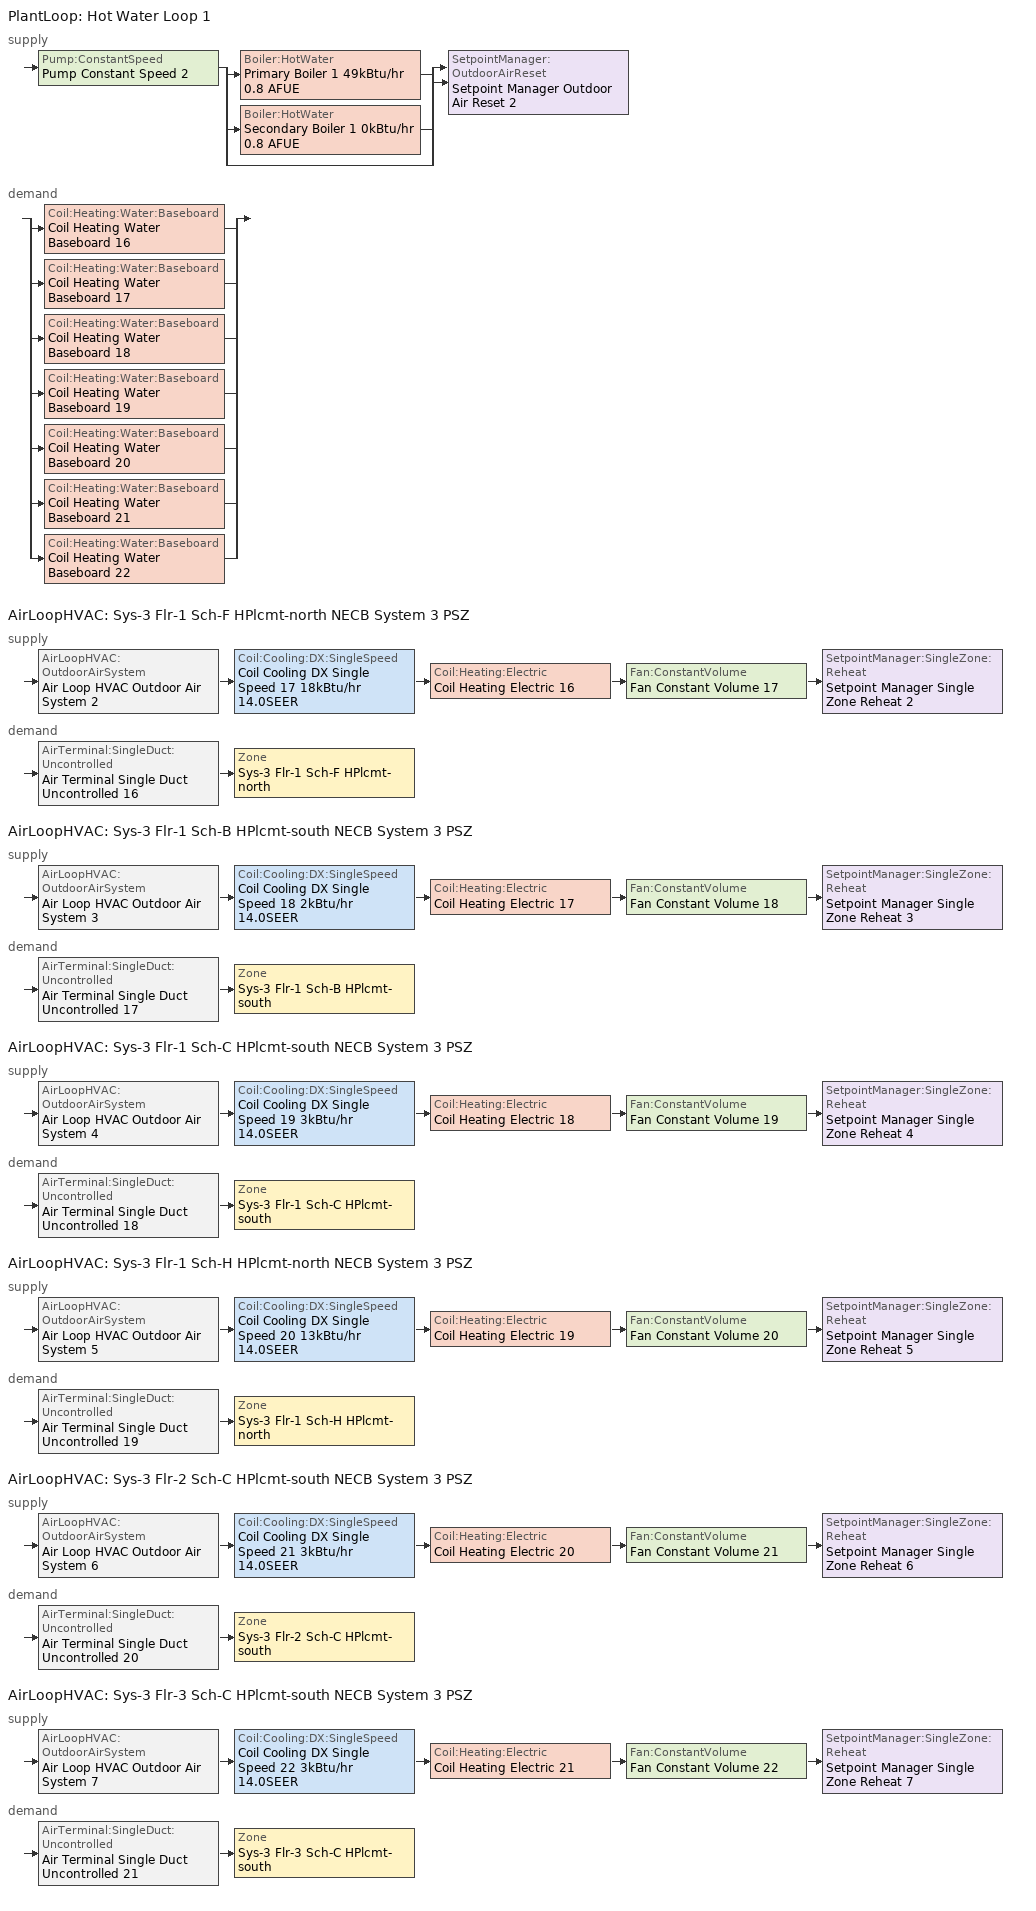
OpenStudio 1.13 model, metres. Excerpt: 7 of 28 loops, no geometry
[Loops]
PlantLoop 'Hot Water Loop 1'
 supply: Pump:ConstantSpeed 'Pump Constant Speed 2' > split
  | Boiler:HotWater 'Primary Boiler 1 49kBtu/hr 0.8 AFUE'
  | Boiler:HotWater 'Secondary Boiler 1 0kBtu/hr 0.8 AFUE'
  | bypass
  join > SetpointManager:OutdoorAirReset 'Setpoint Manager Outdoor Air Reset 2'
 demand: split
  | Coil:Heating:Water:Baseboard 'Coil Heating Water Baseboard 16'
  | Coil:Heating:Water:Baseboard 'Coil Heating Water Baseboard 17'
  | Coil:Heating:Water:Baseboard 'Coil Heating Water Baseboard 18'
  | Coil:Heating:Water:Baseboard 'Coil Heating Water Baseboard 19'
  | Coil:Heating:Water:Baseboard 'Coil Heating Water Baseboard 20'
  | Coil:Heating:Water:Baseboard 'Coil Heating Water Baseboard 21'
  | Coil:Heating:Water:Baseboard 'Coil Heating Water Baseboard 22'
AirLoopHVAC 'Sys-3 Flr-1 Sch-F HPlcmt-north NECB System 3 PSZ'
 supply: AirLoopHVAC:OutdoorAirSystem 'Air Loop HVAC Outdoor Air System 2' > Coil:Cooling:DX:SingleSpeed 'Coil Cooling DX Single Speed 17 18kBtu/hr 14.0SEER' > Coil:Heating:Electric 'Coil Heating Electric 16' > Fan:ConstantVolume 'Fan Constant Volume 17' > SetpointManager:SingleZone:Reheat 'Setpoint Manager Single Zone Reheat 2'
 demand: AirTerminal:SingleDuct:Uncontrolled 'Air Terminal Single Duct Uncontrolled 16' > Zone 'Sys-3 Flr-1 Sch-F HPlcmt-north'
AirLoopHVAC 'Sys-3 Flr-1 Sch-B HPlcmt-south NECB System 3 PSZ'
 supply: AirLoopHVAC:OutdoorAirSystem 'Air Loop HVAC Outdoor Air System 3' > Coil:Cooling:DX:SingleSpeed 'Coil Cooling DX Single Speed 18 2kBtu/hr 14.0SEER' > Coil:Heating:Electric 'Coil Heating Electric 17' > Fan:ConstantVolume 'Fan Constant Volume 18' > SetpointManager:SingleZone:Reheat 'Setpoint Manager Single Zone Reheat 3'
 demand: AirTerminal:SingleDuct:Uncontrolled 'Air Terminal Single Duct Uncontrolled 17' > Zone 'Sys-3 Flr-1 Sch-B HPlcmt-south'
AirLoopHVAC 'Sys-3 Flr-1 Sch-C HPlcmt-south NECB System 3 PSZ'
 supply: AirLoopHVAC:OutdoorAirSystem 'Air Loop HVAC Outdoor Air System 4' > Coil:Cooling:DX:SingleSpeed 'Coil Cooling DX Single Speed 19 3kBtu/hr 14.0SEER' > Coil:Heating:Electric 'Coil Heating Electric 18' > Fan:ConstantVolume 'Fan Constant Volume 19' > SetpointManager:SingleZone:Reheat 'Setpoint Manager Single Zone Reheat 4'
 demand: AirTerminal:SingleDuct:Uncontrolled 'Air Terminal Single Duct Uncontrolled 18' > Zone 'Sys-3 Flr-1 Sch-C HPlcmt-south'
AirLoopHVAC 'Sys-3 Flr-1 Sch-H HPlcmt-north NECB System 3 PSZ'
 supply: AirLoopHVAC:OutdoorAirSystem 'Air Loop HVAC Outdoor Air System 5' > Coil:Cooling:DX:SingleSpeed 'Coil Cooling DX Single Speed 20 13kBtu/hr 14.0SEER' > Coil:Heating:Electric 'Coil Heating Electric 19' > Fan:ConstantVolume 'Fan Constant Volume 20' > SetpointManager:SingleZone:Reheat 'Setpoint Manager Single Zone Reheat 5'
 demand: AirTerminal:SingleDuct:Uncontrolled 'Air Terminal Single Duct Uncontrolled 19' > Zone 'Sys-3 Flr-1 Sch-H HPlcmt-north'
AirLoopHVAC 'Sys-3 Flr-2 Sch-C HPlcmt-south NECB System 3 PSZ'
 supply: AirLoopHVAC:OutdoorAirSystem 'Air Loop HVAC Outdoor Air System 6' > Coil:Cooling:DX:SingleSpeed 'Coil Cooling DX Single Speed 21 3kBtu/hr 14.0SEER' > Coil:Heating:Electric 'Coil Heating Electric 20' > Fan:ConstantVolume 'Fan Constant Volume 21' > SetpointManager:SingleZone:Reheat 'Setpoint Manager Single Zone Reheat 6'
 demand: AirTerminal:SingleDuct:Uncontrolled 'Air Terminal Single Duct Uncontrolled 20' > Zone 'Sys-3 Flr-2 Sch-C HPlcmt-south'
AirLoopHVAC 'Sys-3 Flr-3 Sch-C HPlcmt-south NECB System 3 PSZ'
 supply: AirLoopHVAC:OutdoorAirSystem 'Air Loop HVAC Outdoor Air System 7' > Coil:Cooling:DX:SingleSpeed 'Coil Cooling DX Single Speed 22 3kBtu/hr 14.0SEER' > Coil:Heating:Electric 'Coil Heating Electric 21' > Fan:ConstantVolume 'Fan Constant Volume 22' > SetpointManager:SingleZone:Reheat 'Setpoint Manager Single Zone Reheat 7'
 demand: AirTerminal:SingleDuct:Uncontrolled 'Air Terminal Single Duct Uncontrolled 21' > Zone 'Sys-3 Flr-3 Sch-C HPlcmt-south'
[Sizing:Zone] Zone Cooling Design Supply Air Temperature Input Method=SupplyAirTemperature; Zone Cooling Design Supply Air Temperature {C}=13; Zone Cooling Design Supply Air Temperature Difference {deltaC}=11.11; Zone Heating Design Supply Air Temperature Input Method=SupplyAirTemperature; Zone Heating Design Supply Air Temperature {C}=43; Zone Heating Design Supply Air Temperature Difference {deltaC}=11.11; Zone Cooling Design Supply Air Humidity Ratio {kg-H2O/kg-air}=0.0085; Zone Heating Design Supply Air Humidity Ratio {kg-H2O/kg-air}=0.008; Zone Heating Sizing Factor=1.3; Zone Cooling Sizing Factor=1.1; Cooling Design Air Flow Method=DesignDay; Heating Design Air Flow Method=DesignDay; Account for Dedicated Outdoor Air System=No; Dedicated Outdoor Air System Control Strategy=NeutralSupplyAir; Dedicated Outdoor Air Low Setpoint Temperature for Design {C}=autosize; Dedicated Outdoor Air High Setpoint Temperature for Design {C}=autosize
Sys-3 Flr-1 Sch-F HPlcmt-north; Sys-3 Flr-1 Sch-B HPlcmt-south; Sys-3 Flr-1 Sch-C HPlcmt-south; Sys-3 Flr-1 Sch-H HPlcmt-north; Sys-3 Flr-2 Sch-C HPlcmt-south; Sys-3 Flr-3 Sch-C HPlcmt-south
[Zone equipment]
Sys-3 Flr-1 Sch-F HPlcmt-north: Air Terminal Single Duct Uncontrolled 16, Zone HVAC Baseboard Convective Water 16
Sys-3 Flr-1 Sch-B HPlcmt-south: Air Terminal Single Duct Uncontrolled 17, Zone HVAC Baseboard Convective Water 17
Sys-3 Flr-1 Sch-C HPlcmt-south: Air Terminal Single Duct Uncontrolled 18, Zone HVAC Baseboard Convective Water 18
Sys-3 Flr-1 Sch-H HPlcmt-north: Air Terminal Single Duct Uncontrolled 19, Zone HVAC Baseboard Convective Water 19
Sys-3 Flr-2 Sch-C HPlcmt-south: Air Terminal Single Duct Uncontrolled 20, Zone HVAC Baseboard Convective Water 20
Sys-3 Flr-3 Sch-C HPlcmt-south: Air Terminal Single Duct Uncontrolled 21, Zone HVAC Baseboard Convective Water 21
[PlantLoop]
Hot Water Loop 1: Fluid Type=Water; Plant Loop Volume {m3}=Autocalculate; Load Distribution Scheme=Optimal
[Sizing:Plant]
Hot Water Loop 1: Loop Type=Heating; Design Loop Exit Temperature {C}=82; Loop Design Temperature Difference {deltaC}=16; Sizing Option=NonCoincident; Zone Timesteps in Averaging Window=1; Coincident Sizing Factor Mode=None
[Pump:ConstantSpeed]
Pump Constant Speed 2: Rated Flow Rate {m3/s}=autosize; Rated Pump Head {Pa}=179352; Rated Power Consumption {W}=autosize; Motor Efficiency=0.7; Fraction of Motor Inefficiencies to Fluid Stream=0; Pump Control Type=Intermittent
[Boiler:HotWater] Fuel Type=FuelOil#1; Nominal Thermal Efficiency=0.8; Water Outlet Upper Temperature Limit {C}=99; Boiler Flow Mode=ConstantFlow; Parasitic Electric Load {W}=0; Sizing Factor=1
Name | Nominal Capacity {W} | Normalized Boiler Efficiency Curve
Primary Boiler 1 49kBtu/hr 0.8 AFUE | 14277.5 | BOILER-EFFFPLR-NECB2011 1
Secondary Boiler 1 0kBtu/hr 0.8 AFUE | 0.001 | BOILER-EFFFPLR-NECB2011 5
[SetpointManager:OutdoorAirReset]
Setpoint Manager Outdoor Air Reset 2: Control Variable=Temperature; Setpoint at Outdoor Low Temperature {C}=82; Outdoor Low Temperature {C}=-16; Setpoint at Outdoor High Temperature {C}=60; Outdoor High Temperature {C}=0
[AirLoopHVAC] Availability Schedule=Always On Discrete; Design Supply Air Flow Rate {m3/s}=AutoSize
Sys-3 Flr-1 Sch-F HPlcmt-north NECB System 3 PSZ; Sys-3 Flr-1 Sch-B HPlcmt-south NECB System 3 PSZ; Sys-3 Flr-1 Sch-C HPlcmt-south NECB System 3 PSZ; Sys-3 Flr-1 Sch-H HPlcmt-north NECB System 3 PSZ; Sys-3 Flr-2 Sch-C HPlcmt-south NECB System 3 PSZ; Sys-3 Flr-3 Sch-C HPlcmt-south NECB System 3 PSZ
[Sizing:System] Type of Load to Size On=Sensible; Design Outdoor Air Flow Rate {m3/s}=Autosize; Minimum System Air Flow Ratio=1; Preheat Design Temperature {C}=7; Preheat Design Humidity Ratio {kg-H2O/kg-Air}=0.008; Precool Design Temperature {C}=13; Precool Design Humidity Ratio {kg-H2O/kg-Air}=0.008; Central Cooling Design Supply Air Temperature {C}=13; Central Heating Design Supply Air Temperature {C}=43; Sizing Option=NonCoincident; 100% Outdoor Air in Cooling=No; 100% Outdoor Air in Heating=No; Central Cooling Design Supply Air Humidity Ratio {kg-H2O/kg-Air}=0.0085; Central Heating Design Supply Air Humidity Ratio {kg-H2O/kg-Air}=0.008; Cooling Design Air Flow Method=DesignDay; Cooling Design Air Flow Rate {m3/s}=0; Heating Design Air Flow Method=DesignDay; Heating Design Air Flow Rate {m3/s}=0; System Outdoor Air Method=ZoneSum; Zone Maximum Outdoor Air Fraction=1; Cooling Supply Air Flow Rate Per Floor Area {m3/s-m2}=0.00996765; Cooling Fraction of Autosized Cooling Supply Air Flow Rate=1; Cooling Supply Air Flow Rate Per Unit Cooling Capacity {m3/s-W}=3.94755e-05; Heating Supply Air Flow Rate Per Floor Area {m3/s-m2}=0.00996765; Heating Fraction of Autosized Heating Supply Air Flow Rate=1; Heating Fraction of Autosized Cooling Supply Air Flow Rate=1; Heating Supply Air Flow Rate Per Unit Heating Capacity {m3/s-W}=3.15882e-05; Cooling Design Capacity Method=CoolingDesignCapacity; Cooling Design Capacity {W}=autosize; Cooling Design Capacity Per Floor Area {W/m2}=234.7; Fraction of Autosized Cooling Design Capacity=1; Heating Design Capacity Method=HeatingDesignCapacity; Heating Design Capacity {W}=autosize; Heating Design Capacity Per Floor Area {W/m2}=157; Fraction of Autosized Heating Design Capacity=1; Central Cooling Capacity Control Method=OnOff
Sys-3 Flr-1 Sch-F HPlcmt-north NECB System 3 PSZ; Sys-3 Flr-1 Sch-B HPlcmt-south NECB System 3 PSZ; Sys-3 Flr-1 Sch-C HPlcmt-south NECB System 3 PSZ; Sys-3 Flr-1 Sch-H HPlcmt-north NECB System 3 PSZ; Sys-3 Flr-2 Sch-C HPlcmt-south NECB System 3 PSZ; Sys-3 Flr-3 Sch-C HPlcmt-south NECB System 3 PSZ
[Fan:ConstantVolume] Availability Schedule=Always On Discrete; Fan Efficiency=0.39975; Pressure Rise {Pa}=640; Maximum Flow Rate {m3/s}=AutoSize; Motor Efficiency=0.615
Fan Constant Volume 17; Fan Constant Volume 18; Fan Constant Volume 19; Fan Constant Volume 20; Fan Constant Volume 21; Fan Constant Volume 22
[Coil:Cooling:DX:SingleSpeed] Availability Schedule=Always On Discrete; Rated Total Cooling Capacity {W}=autosize; Rated Sensible Heat Ratio=autosize; Rated COP {W/W}=3.8248; Rated Air Flow Rate {m3/s}=autosize; Rated Evaporator Fan Power Per Volume Flow Rate {W/(m3/s)}=773.3; Condenser Type=AirCooled; Evaporative Condenser Effectiveness=0; Evaporative Condenser Air Flow Rate {m3/s}=Autosize; Evaporative Condenser Pump Rated Power Consumption {W}=Autosize; Crankcase Heater Capacity {W}=0; Maximum Outdoor Dry-Bulb Temperature for Crankcase Heater Operation {C}=0; Basin Heater Capacity {W/K}=0; Basin Heater Setpoint Temperature {C}=10
Name | Total Cooling Capacity Function of Temperature Curve | Total Cooling Capacity Function of Flow Fraction Curve | Energy Input Ratio Function of Temperature Curve | Energy Input Ratio Function of Flow Fraction Curve | Part Load Fraction Correlation Curve
Coil Cooling DX Single Speed 17 18kBtu/hr 14.0SEER | DXCOOL-NECB2011-REF-CAPFT 8 | DXCOOL-NECB2011-REF-CAPFFLOW 8 | DXCOOL-NECB2011-REF-COOLEIRFT 8 | DXCOOL-NECB2011-REF-COOLEIRFFLOW 8 | DXCOOL-NECB2011-REF-COOLPLFFPLR 8
Coil Cooling DX Single Speed 18 2kBtu/hr 14.0SEER | DXCOOL-NECB2011-REF-CAPFT 9 | DXCOOL-NECB2011-REF-CAPFFLOW 9 | DXCOOL-NECB2011-REF-COOLEIRFT 9 | DXCOOL-NECB2011-REF-COOLEIRFFLOW 9 | DXCOOL-NECB2011-REF-COOLPLFFPLR 9
Coil Cooling DX Single Speed 19 3kBtu/hr 14.0SEER | DXCOOL-NECB2011-REF-CAPFT 10 | DXCOOL-NECB2011-REF-CAPFFLOW 10 | DXCOOL-NECB2011-REF-COOLEIRFT 10 | DXCOOL-NECB2011-REF-COOLEIRFFLOW 10 | DXCOOL-NECB2011-REF-COOLPLFFPLR 10
Coil Cooling DX Single Speed 20 13kBtu/hr 14.0SEER | DXCOOL-NECB2011-REF-CAPFT 12 | DXCOOL-NECB2011-REF-CAPFFLOW 12 | DXCOOL-NECB2011-REF-COOLEIRFT 12 | DXCOOL-NECB2011-REF-COOLEIRFFLOW 12 | DXCOOL-NECB2011-REF-COOLPLFFPLR 12
Coil Cooling DX Single Speed 21 3kBtu/hr 14.0SEER | DXCOOL-NECB2011-REF-CAPFT 13 | DXCOOL-NECB2011-REF-CAPFFLOW 13 | DXCOOL-NECB2011-REF-COOLEIRFT 13 | DXCOOL-NECB2011-REF-COOLEIRFFLOW 13 | DXCOOL-NECB2011-REF-COOLPLFFPLR 13
Coil Cooling DX Single Speed 22 3kBtu/hr 14.0SEER | DXCOOL-NECB2011-REF-CAPFT 14 | DXCOOL-NECB2011-REF-CAPFFLOW 14 | DXCOOL-NECB2011-REF-COOLEIRFT 14 | DXCOOL-NECB2011-REF-COOLEIRFFLOW 14 | DXCOOL-NECB2011-REF-COOLPLFFPLR 14
[Controller:OutdoorAir] Minimum Outdoor Air Flow Rate {m3/s}=Autosize; Maximum Outdoor Air Flow Rate {m3/s}=Autosize; Economizer Control Type=NoEconomizer; Economizer Control Action Type=ModulateFlow; Economizer Maximum Limit Dry-Bulb Temperature {C}=28; Economizer Maximum Limit Enthalpy {J/kg}=64000; Economizer Minimum Limit Dry-Bulb Temperature {C}=-100; Lockout Type=NoLockout; Minimum Limit Type=FixedMinimum; Minimum Outdoor Air Schedule=Always On Discrete; High Humidity Control=No; Heat Recovery Bypass Control Type=BypassWhenWithinEconomizerLimits
Name | Controller Mechanical Ventilation
Controller Outdoor Air 2 | Controller Mechanical Ventilation 2
Controller Outdoor Air 3 | Controller Mechanical Ventilation 3
Controller Outdoor Air 4 | Controller Mechanical Ventilation 4
Controller Outdoor Air 5 | Controller Mechanical Ventilation 5
Controller Outdoor Air 6 | Controller Mechanical Ventilation 6
Controller Outdoor Air 7 | Controller Mechanical Ventilation 7
[Controller:MechanicalVentilation] Availability Schedule=Always On Discrete; System Outdoor Air Method=ZoneSum
Controller Mechanical Ventilation 2; Controller Mechanical Ventilation 3; Controller Mechanical Ventilation 4; Controller Mechanical Ventilation 5; Controller Mechanical Ventilation 6; Controller Mechanical Ventilation 7
[AirLoopHVAC:OutdoorAirSystem]
Name | Controller
Air Loop HVAC Outdoor Air System 2 | Controller Outdoor Air 2
Air Loop HVAC Outdoor Air System 3 | Controller Outdoor Air 3
Air Loop HVAC Outdoor Air System 4 | Controller Outdoor Air 4
Air Loop HVAC Outdoor Air System 5 | Controller Outdoor Air 5
Air Loop HVAC Outdoor Air System 6 | Controller Outdoor Air 6
Air Loop HVAC Outdoor Air System 7 | Controller Outdoor Air 7
[SetpointManager:SingleZone:Reheat] Minimum Supply Air Temperature {C}=12.8; Maximum Supply Air Temperature {C}=13
Name | Control Zone
Setpoint Manager Single Zone Reheat 2 | Sys-3 Flr-1 Sch-F HPlcmt-north
Setpoint Manager Single Zone Reheat 3 | Sys-3 Flr-1 Sch-B HPlcmt-south
Setpoint Manager Single Zone Reheat 4 | Sys-3 Flr-1 Sch-C HPlcmt-south
Setpoint Manager Single Zone Reheat 5 | Sys-3 Flr-1 Sch-H HPlcmt-north
Setpoint Manager Single Zone Reheat 6 | Sys-3 Flr-2 Sch-C HPlcmt-south
Setpoint Manager Single Zone Reheat 7 | Sys-3 Flr-3 Sch-C HPlcmt-south
[Coil:Heating:Electric] Availability Schedule=Always On Discrete
Coil Heating Electric 16; Coil Heating Electric 17; Coil Heating Electric 18; Coil Heating Electric 19; Coil Heating Electric 20; Coil Heating Electric 21
[Coil:Heating:Water:Baseboard] Heating Design Capacity Method=HeatingDesignCapacity; Heating Design Capacity {W}=autosize; Heating Design Capacity Per Floor Area {W/m2}=0; Fraction of Autosized Heating Design Capacity=0.8
Coil Heating Water Baseboard 16; Coil Heating Water Baseboard 17; Coil Heating Water Baseboard 18; Coil Heating Water Baseboard 19; Coil Heating Water Baseboard 20; Coil Heating Water Baseboard 21; Coil Heating Water Baseboard 22
[ZoneHVAC:Baseboard:Convective:Water] Availability Schedule=Always On Discrete
Name | Heating Coil
Zone HVAC Baseboard Convective Water 16 | Coil Heating Water Baseboard 16
Zone HVAC Baseboard Convective Water 17 | Coil Heating Water Baseboard 17
Zone HVAC Baseboard Convective Water 18 | Coil Heating Water Baseboard 18
Zone HVAC Baseboard Convective Water 19 | Coil Heating Water Baseboard 19
Zone HVAC Baseboard Convective Water 20 | Coil Heating Water Baseboard 20
Zone HVAC Baseboard Convective Water 21 | Coil Heating Water Baseboard 21
Zone HVAC Baseboard Convective Water 22 | Coil Heating Water Baseboard 22
[AirTerminal:SingleDuct:Uncontrolled] Availability Schedule=Always On Discrete; Maximum Air Flow Rate {m3/s}=AutoSize
Air Terminal Single Duct Uncontrolled 16; Air Terminal Single Duct Uncontrolled 17; Air Terminal Single Duct Uncontrolled 18; Air Terminal Single Duct Uncontrolled 19; Air Terminal Single Duct Uncontrolled 20; Air Terminal Single Duct Uncontrolled 21
[Schedule:Constant]
Always On Discrete: Value=1
[Curve:Biquadratic] Minimum Value of x=13; Maximum Value of x=24; Minimum Value of y=24; Maximum Value of y=46
Name | Coefficient1 Constant | Coefficient2 x | Coefficient3 x**2 | Coefficient4 y | Coefficient5 y**2 | Coefficient6 x*y
DXCOOL-NECB2011-REF-CAPFT 8; DXCOOL-NECB2011-REF-CAPFT 9; DXCOOL-NECB2011-REF-CAPFT 10; DXCOOL-NECB2011-REF-CAPFT 12; DXCOOL-NECB2011-REF-CAPFT 13; DXCOOL-NECB2011-REF-CAPFT 14 | 0.867905 | 0.0142459 | 0.00055436 | -0.0075575 | 3.3e-05 | -0.0001918
DXCOOL-NECB2011-REF-COOLEIRFT 8; DXCOOL-NECB2011-REF-COOLEIRFT 9; DXCOOL-NECB2011-REF-COOLEIRFT 10; DXCOOL-NECB2011-REF-COOLEIRFT 12; DXCOOL-NECB2011-REF-COOLEIRFT 13; DXCOOL-NECB2011-REF-COOLEIRFT 14 | 0.116936 | 0.0284933 | -0.0004112 | 0.0214108 | 0.00016103 | -0.0006791
[Curve:Quadratic] Coefficient1 Constant=1; Coefficient2 x=0; Coefficient3 x**2=0; Minimum Value of x=0; Maximum Value of x=1
DXCOOL-NECB2011-REF-CAPFFLOW 8; DXCOOL-NECB2011-REF-COOLEIRFFLOW 8; DXCOOL-NECB2011-REF-CAPFFLOW 9; DXCOOL-NECB2011-REF-COOLEIRFFLOW 9; DXCOOL-NECB2011-REF-CAPFFLOW 10; DXCOOL-NECB2011-REF-COOLEIRFFLOW 10; DXCOOL-NECB2011-REF-CAPFFLOW 12; DXCOOL-NECB2011-REF-COOLEIRFFLOW 12; DXCOOL-NECB2011-REF-CAPFFLOW 13; DXCOOL-NECB2011-REF-COOLEIRFFLOW 13; DXCOOL-NECB2011-REF-CAPFFLOW 14; DXCOOL-NECB2011-REF-COOLEIRFFLOW 14
[Curve:Cubic] Maximum Value of x=1
Name | Coefficient1 Constant | Coefficient2 x | Coefficient3 x**2 | Coefficient4 x**3 | Minimum Value of x
DXCOOL-NECB2011-REF-COOLPLFFPLR 8; DXCOOL-NECB2011-REF-COOLPLFFPLR 9; DXCOOL-NECB2011-REF-COOLPLFFPLR 10; DXCOOL-NECB2011-REF-COOLPLFFPLR 12; DXCOOL-NECB2011-REF-COOLPLFFPLR 13; DXCOOL-NECB2011-REF-COOLPLFFPLR 14 | 0.0277 | 4.9151 | -8.184 | 4.2702 | 0.7
BOILER-EFFFPLR-NECB2011 1; BOILER-EFFFPLR-NECB2011 5 | 0.2901 | 2.6664 | -3.764 | 1.82 | 0
